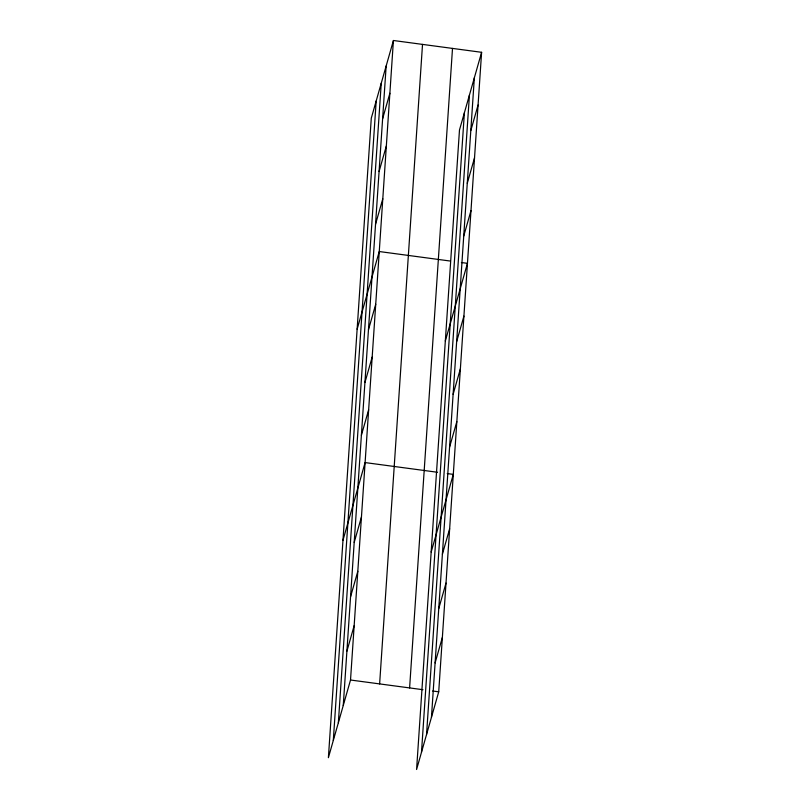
<?xml version="1.0" encoding="UTF-8"?>
<svg xmlns="http://www.w3.org/2000/svg" width="810" height="810" viewBox="0 0 810 810"><rect width="100%" height="100%" fill="white"/><g stroke="black" fill="none" stroke-linecap="round" stroke-linejoin="round"><path stroke-width="1.21" d="M333.305 740.472L376.194 100.956M338.357 722.722L381.247 83.207M343.258 705.5L386.157 65.985M393.417 40.5L371.284 118.179L328.394 757.694L350.517 680.015L393.417 40.5L481.606 52.306L438.716 691.821L416.583 769.5L459.483 129.985L481.606 52.306M379.627 683.913L422.516 44.398M409.607 687.923L452.507 48.408M421.494 752.277L464.383 112.762M426.546 734.528L469.435 95.013M431.457 717.306L474.346 77.79M382.614 118.746L389.873 93.261M379.08 171.507L386.34 146.023M375.536 224.269L382.796 198.784M357.129 329.225L379.262 251.535L450.471 261.073M368.459 329.781L375.718 304.297M364.925 382.543L372.185 357.058M361.382 435.304L368.641 409.819M342.974 540.26L365.108 462.581L437.532 472.27M470.812 130.552L478.072 105.057M354.203 542.427L361.462 516.942M467.269 183.303L474.528 157.818M350.558 596.788L357.817 571.293M463.735 236.064L470.995 210.58M346.913 651.139L354.173 625.654M445.318 341.02L467.451 263.341L461.386 262.531M456.648 341.587L463.917 316.102M453.114 394.349L460.374 368.864M449.57 447.11L456.83 421.625M431.163 552.066L453.296 474.387L447.231 473.567M442.392 554.222L449.651 528.738M438.747 608.583L446.006 583.099M435.102 662.944L442.361 637.46M350.517 680.015L422.952 689.705M432.651 691.001L438.716 691.821"/></g></svg>
